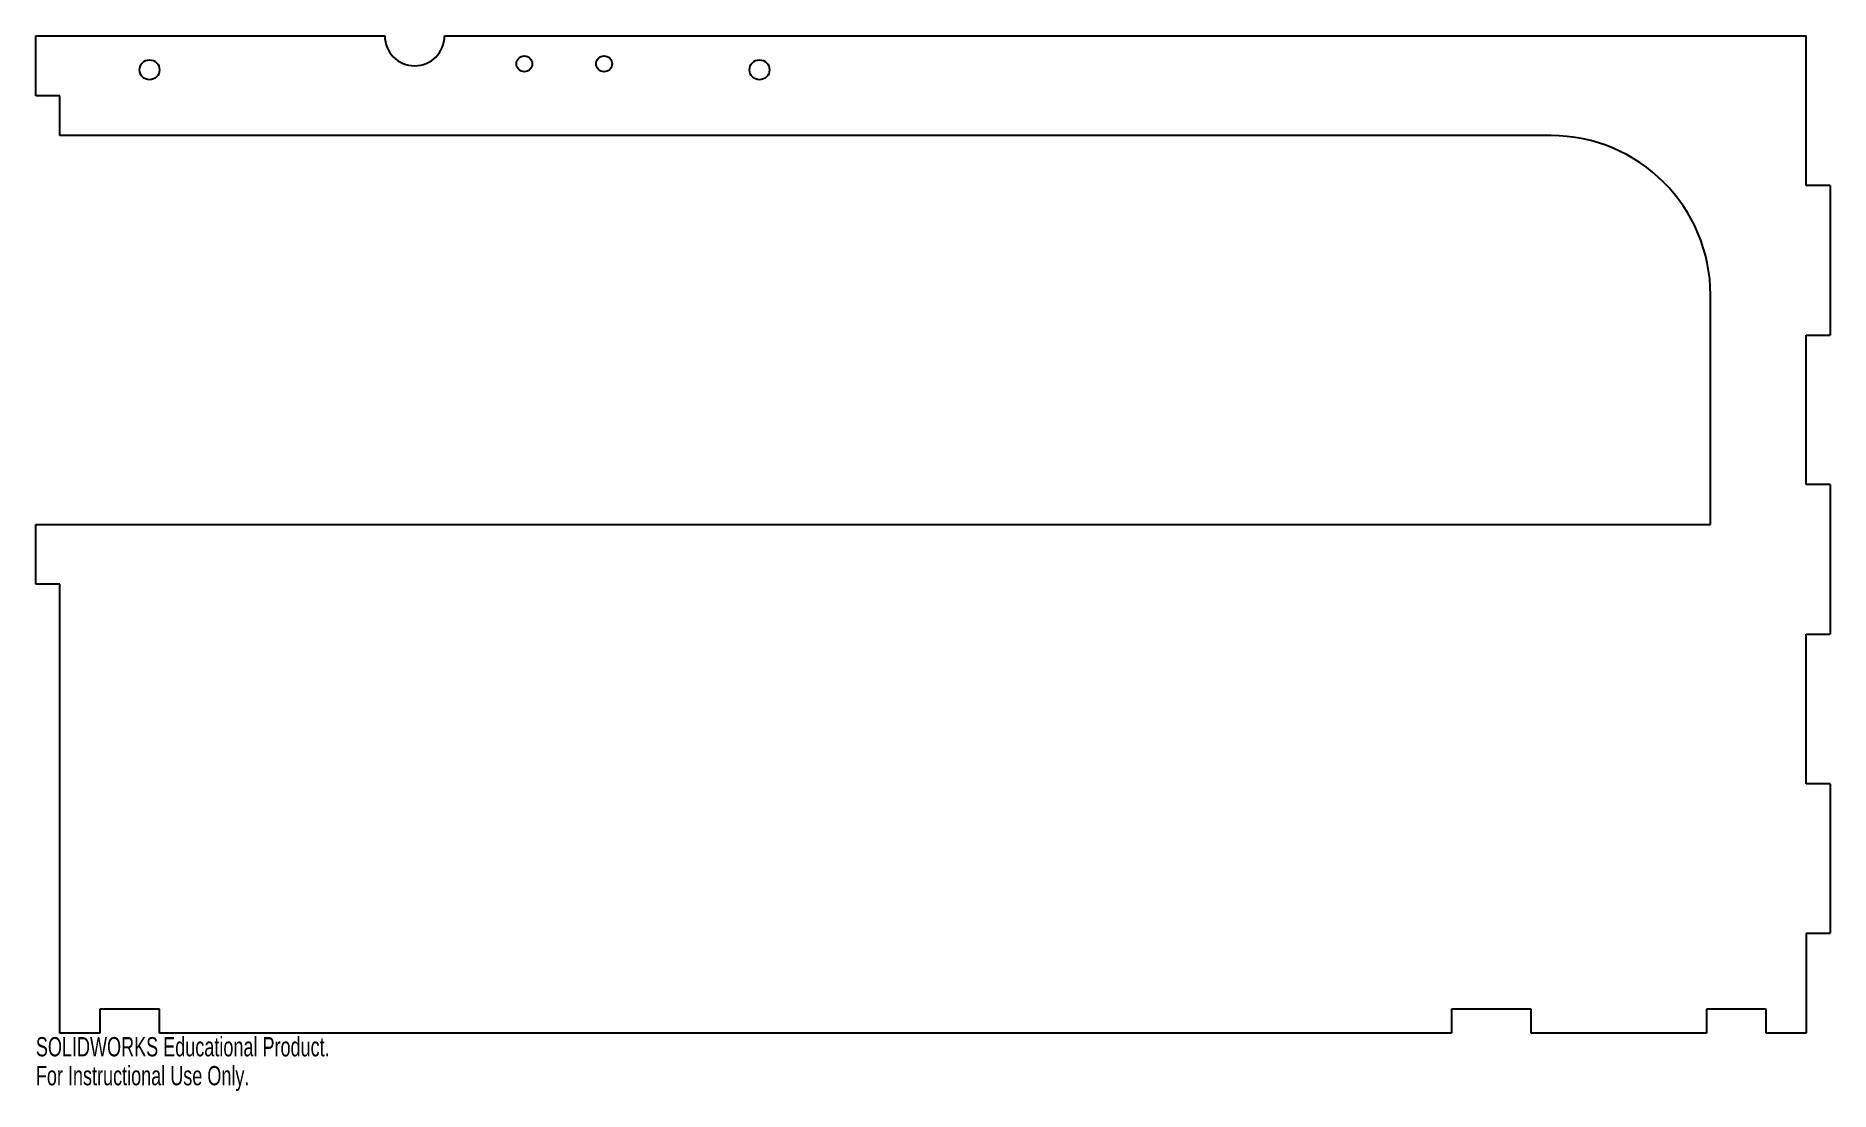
# Model space of a CAD drawing. Header units: millimetres. Extents: x -450 to 0, y -15 to 250.
import ezdxf

# ---------------------------------------------------------------- set-up
doc = ezdxf.new("R2010")
doc.units = ezdxf.units.MM
doc.styles.add('SLDTEXTSTYLE0', font='TXT', dxfattribs={"width": 0.7})

msp = doc.modelspace()

# ---------------------------------------------------------------- linework, layer by layer
at = {"color": 7, "linetype": 'Continuous', "lineweight": 25}
for p, q in [((-450, 250), (-362.5, 250)), ((-450, 235), (-450, 250)), ((-347.5, 250), (-6, 250)), ((-6, 212.5), (-6, 250)), ((-444, 235), (-450, 235)), ((-444, 225), (-444, 235)), ((-70, 225), (-444, 225)), ((0, 212.5), (-6, 212.5)), ((0, 212.5), (0, 175)), ((-30, 127.5), (-30, 185)), ((-6, 137.5), (-6, 175)), ((-6, 175), (0, 175)), ((0, 137.5), (-6, 137.5)), ((0, 137.5), (0, 100)), ((-450, 127.5), (-30, 127.5)), ((-450, 112.5), (-450, 127.5)), ((-444, 112.5), (-450, 112.5)), ((-444, 0), (-444, 112.5)), ((-6, 62.5), (-6, 100)), ((-6, 100), (0, 100)), ((0, 62.5), (-6, 62.5)), ((0, 62.5), (0, 25)), ((-6, 25), (-6, 0)), ((-6, 25), (0, 25)), ((-434, 6), (-434, 0)), ((-419, 6), (-434, 6)), ((-419, 0), (-419, 6)), ((-95, 6), (-95, 0)), ((-75, 6), (-95, 6)), ((-75, 0), (-75, 6)), ((-31, 6), (-31, 0)), ((-16, 6), (-31, 6)), ((-16, 0), (-16, 6)), ((-434, 0), (-444, 0)), ((-95, 0), (-419, 0)), ((-31, 0), (-75, 0)), ((-6, 0), (-16, 0))]:
    msp.add_line(p, q, dxfattribs=at)
for centre, radius in [((-421.5, 241.5), 2.5), ((-327.5, 243), 2), ((-307.5, 243), 2), ((-268.51, 241.5), 2.5)]:
    msp.add_circle(centre, radius, dxfattribs=at)
for centre, radius, start, end in [((-355, 250), 7.5, 180, 0), ((-70, 185), 40, 0, 90)]:
    msp.add_arc(centre, radius, start, end, dxfattribs=at)

# ---------------------------------------------------------------- texts
at = {"color": 7, "linetype": 'Continuous', "char_height": 4.8336, "attachment_point": 1, "style": 'SLDTEXTSTYLE0'}
for s, insert in [('SOLIDWORKS Educational Product.', (-450, -1.02)), ('For Instructional Use Only.', (-450, -8.27))]:
    msp.add_mtext(s, dxfattribs=dict(at, insert=insert))

doc.saveas('drawing.dxf')
